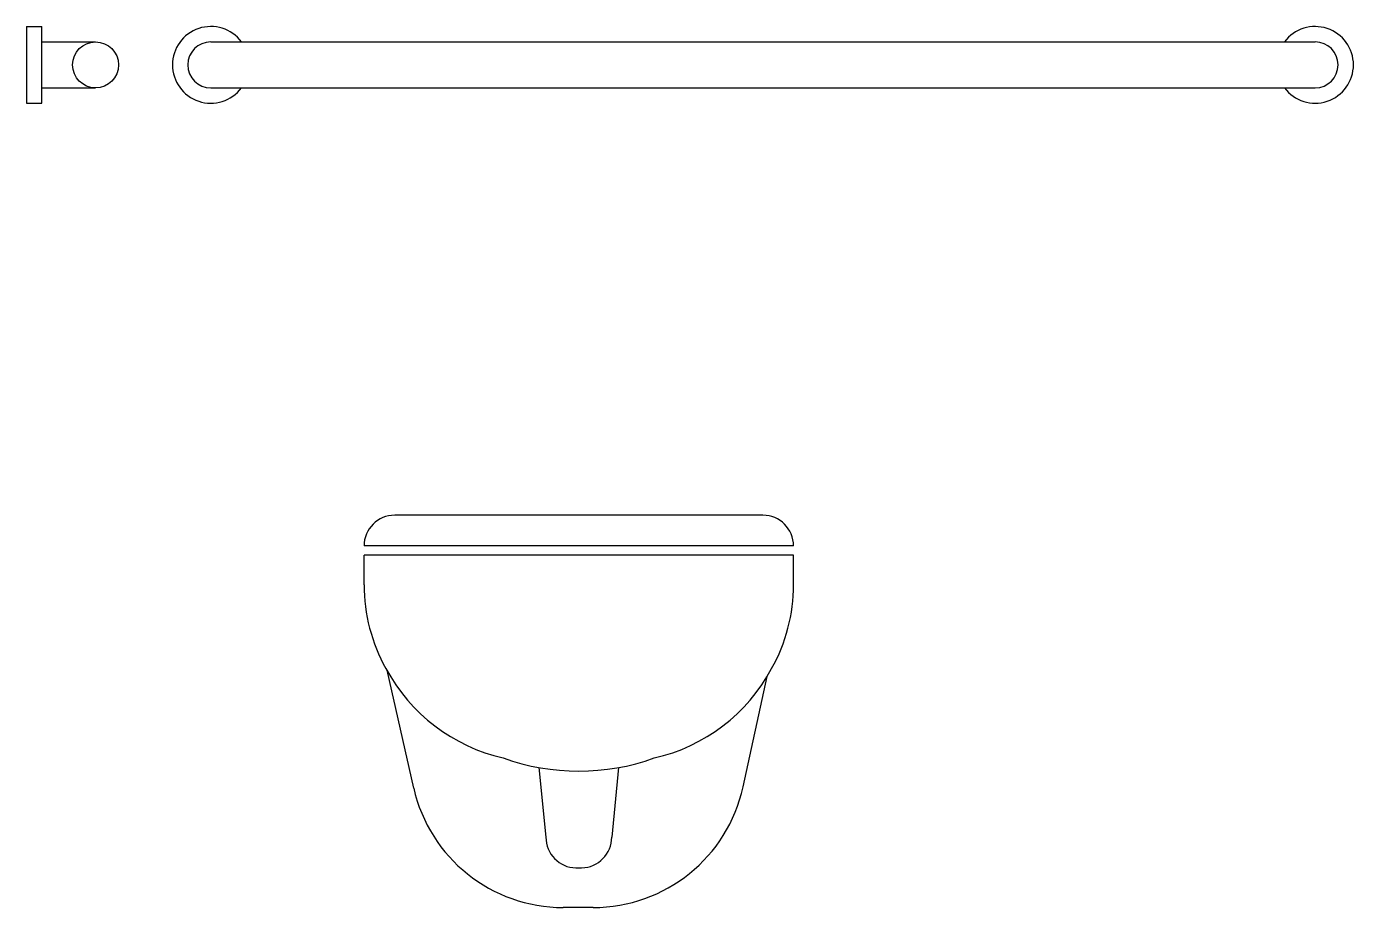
# Model space of a CAD drawing. Extents: x -18 to 25.2, y -12.8 to 15.9.
import ezdxf

# ---------------------------------------------------------------- set-up
doc = ezdxf.new("R2010")
doc.units = 0
doc.header["$LTSCALE"] = 12
doc.layers.get('0').update_dxf_attribs({"linetype": 'CONTINUOUS'})

msp = doc.modelspace()

# ---------------------------------------------------------------- linework, layer by layer
for p, q in [((-18, 15.937), (-17.5, 15.937)), ((-18, 15.937), (-18, 13.437)), ((-17.5, 13.437), (-17.5, 15.937)), ((-17.5, 15.437), (-15.75, 15.437)), ((-11.994, 15.437), (24, 15.437)), ((-17.5, 13.937), (-15.75, 13.937)), ((-11.994, 13.937), (24, 13.937)), ((-18, 13.437), (-17.5, 13.437)), ((6, 0), (-6, 0)), ((7, -1), (-7, -1)), ((-7, -1), (-7, -1)), ((7, -1), (7, -1)), ((7, -1.3), (-7, -1.3)), ((-7, -2.268), (-7, -1.3)), ((7, -2.268), (7, -1.3)), ((-6.256, -5.056), (-5.382, -8.901)), ((5.354, -8.857), (6.137, -5.262)), ((-1.297, -8.23), (-1.073, -10.501)), ((1.297, -8.23), (1.073, -10.501)), ((0.469, -12.793), (-0.506, -12.793))]:
    msp.add_line(p, q)
msp.add_circle((-15.75, 14.687), 0.75)
for centre, radius, start, end in [((-11.994, 14.687), 1.25, 36.8699, 323.1301), ((24, 14.687), 1.25, 216.8699, 143.1301), ((-11.994, 14.687), 0.75, 90, 270), ((24, 14.687), 0.75, 270, 90), ((6, -1), 1, 0, 90), ((-6, -1), 1, 90, 180), ((-1.413, -2.268), 5.587, 180, 209.2769), ((1.413, -2.268), 5.587, 330.7231, 360), ((-1.167, -2.256), 5.808, 208.1943, 257.1197), ((1.167, -2.256), 5.808, 282.8803, 331.8057), ((0, -1.07), 7.277, 250.2238, 289.7762), ((-0.506, -7.793), 5, 192.8093, 270), ((0.469, -7.793), 5, 270, 347.7132), ((-0.073, -10.501), 1, 180, 268.8507), ((0.073, -10.501), 1, 271.1493, 0), ((0, -6.84), 4.662, 268.8507, 271.1493)]:
    msp.add_arc(centre, radius, start, end)

doc.saveas('drawing.dxf')
